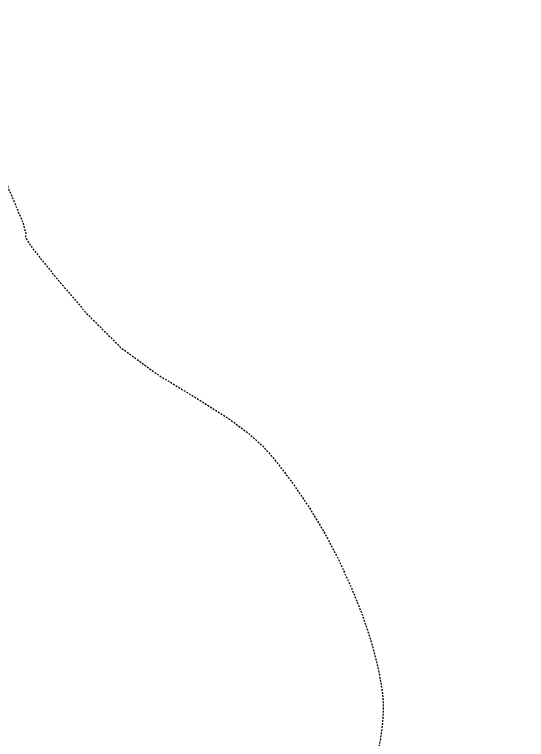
# Model space of a CAD drawing. Header units: inches. Extents: x 0 to 5400, y 0 to 3454.
# Drawn here: x 1159.5 to 1196.5, y 2650.4 to 2702.7 of the extents above; entities that cross this region are included whole.
import ezdxf

# ---------------------------------------------------------------- set-up
doc = ezdxf.new("R2010")
doc.units = ezdxf.units.IN
doc.header["$MEASUREMENT"] = 0
doc.linetypes.add('HIDDEN2', pattern=[0.1875, 0.125, -0.0625])
doc.layers.add('TOPO_CON', color=9, linetype='HIDDEN2')

msp = doc.modelspace()

# ---------------------------------------------------------------- linework, layer by layer
at = {"layer": 'TOPO_CON', "color": 11, "linetype": 'HIDDEN2', "flags": 128}
msp.add_lwpolyline([(1083.535, 2801.119), (1084.4, 2800.336), (1085.236, 2799.519), (1085.987, 2798.736), (1085.987, 2798.736), (1086.613, 2798.069), (1087.155, 2797.435), (1087.677, 2796.661), (1087.677, 2796.661), (1088.138, 2795.788), (1088.579, 2794.775), (1089.188, 2793.313), (1089.188, 2793.313), (1090.055, 2791.227), (1091.089, 2788.693), (1092.212, 2785.927), (1092.212, 2785.927), (1093.44, 2782.897), (1094.756, 2779.635), (1096.029, 2776.455), (1096.029, 2776.455), (1097.237, 2773.402), (1098.402, 2770.432), (1099.452, 2767.728), (1099.452, 2767.728), (1100.37, 2765.327), (1101.173, 2763.193), (1101.845, 2761.399), (1101.845, 2761.399), (1102.334, 2760.047), (1102.691, 2759.035), (1103.052, 2758.133), (1103.052, 2758.133), (1103.417, 2757.358), (1103.787, 2756.692), (1104.295, 2755.852), (1104.295, 2755.852), (1104.995, 2754.805), (1105.833, 2753.585), (1106.794, 2752.004), (1106.794, 2752.004), (1107.895, 2750.011), (1109.118, 2747.657), (1110.391, 2744.915), (1110.391, 2744.915), (1111.737, 2741.606), (1113.132, 2737.908), (1114.437, 2734.322), (1114.437, 2734.322), (1115.642, 2730.863), (1116.758, 2727.517), (1117.675, 2724.739), (1117.675, 2724.739), (1118.331, 2722.766), (1118.789, 2721.361), (1119.128, 2720.271), (1119.128, 2720.271), (1119.332, 2719.529), (1119.418, 2719.101), (1119.516, 2718.632), (1119.516, 2718.632), (1119.623, 2718.019), (1119.742, 2717.363), (1120.018, 2716.612), (1120.018, 2716.612), (1120.472, 2715.734), (1121.082, 2714.76), (1121.923, 2713.728), (1121.923, 2713.728), (1123.091, 2712.616), (1124.49, 2711.447), (1125.91, 2710.324), (1125.91, 2710.324), (1127.351, 2709.252), (1128.813, 2708.228), (1130.079, 2707.34), (1130.079, 2707.34), (1131.061, 2706.63), (1131.847, 2706.057), (1132.482, 2705.587), (1132.482, 2705.587), (1132.948, 2705.228), (1133.264, 2704.973), (1133.537, 2704.763), (1133.537, 2704.763), (1133.774, 2704.59), (1133.967, 2704.462), (1134.205, 2704.351), (1134.205, 2704.351), (1134.489, 2704.255), (1134.818, 2704.174), (1135.267, 2704.083), (1135.267, 2704.083), (1135.843, 2703.987), (1136.539, 2703.88), (1137.405, 2703.718), (1137.405, 2703.718), (1138.46, 2703.496), (1139.684, 2703.219), (1141.078, 2702.859), (1141.078, 2702.859), (1142.702, 2702.389), (1144.496, 2701.836), (1146.277, 2701.25), (1146.277, 2701.25), (1148.038, 2700.638), (1149.786, 2699.993), (1151.355, 2699.338), (1151.355, 2699.338), (1152.661, 2698.735), (1153.788, 2698.121), (1154.82, 2697.335), (1154.82, 2697.335), (1155.752, 2696.359), (1156.588, 2695.211), (1157.435, 2693.781), (1157.435, 2693.781), (1158.406, 2691.778), (1159.388, 2689.493), (1160.14, 2687.689), (1160.14, 2687.689), (1160.345, 2686.922), (1160.322, 2686.635), (1160.782, 2685.918), (1160.782, 2685.918), (1162.439, 2683.836), (1164.736, 2681.147), (1167.195, 2678.687), (1167.195, 2678.687), (1169.876, 2676.728), (1172.717, 2674.998), (1175.051, 2673.514), (1175.051, 2673.514), (1176.472, 2672.453), (1177.386, 2671.638), (1178.338, 2670.56), (1178.338, 2670.56), (1179.553, 2668.983), (1180.806, 2667.143), (1181.958, 2665.239), (1181.958, 2665.239), (1182.979, 2663.274), (1183.898, 2661.245), (1184.663, 2659.338), (1184.663, 2659.338), (1185.25, 2657.595), (1185.683, 2655.974), (1185.983, 2654.54), (1185.983, 2654.54), (1186.142, 2653.414), (1186.168, 2652.475), (1186.1, 2651.429), (1186.1, 2651.429), (1185.938, 2650.259), (1185.683, 2648.981), (1185.382, 2647.351), (1185.382, 2647.351), (1185.033, 2645.182), (1184.639, 2642.661), (1184.248, 2640.095), (1184.248, 2640.095), (1183.862, 2637.472), (1183.48, 2634.804), (1183.141, 2632.444), (1183.141, 2632.444), (1182.858, 2630.52), (1182.619, 2628.904), (1182.433, 2627.566), (1182.433, 2627.566), (1182.296, 2626.534), (1182.212, 2625.78), (1182.195, 2625.185), (1182.195, 2625.185), (1182.225, 2624.738), (1182.323, 2624.451), (1182.568, 2624.234), (1182.568, 2624.234), (1182.972, 2624.079), (1183.523, 2623.993), (1184.264, 2623.911), (1184.264, 2623.911), (1185.263, 2623.813), (1186.453, 2623.718), (1187.668, 2623.619), (1187.668, 2623.619), (1188.898, 2623.508), (1190.154, 2623.394), (1191.298, 2623.285), (1191.298, 2623.285), (1192.25, 2623.178), (1193.092, 2623.078), (1193.928, 2623.007), (1193.928, 2623.007), (1194.794, 2622.972), (1195.654, 2622.966), (1196.514, 2622.988), (1196.514, 2622.988)], dxfattribs=at)

doc.saveas('drawing.dxf')
